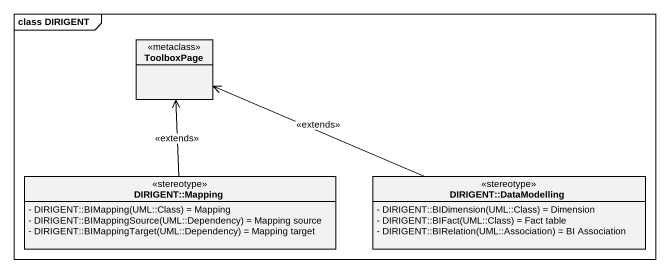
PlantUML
@startuml
mainframe class DIRIGENT
hide circle
hide empty members
skinparam classAttributeIconSize 0
class ToolboxPage <<metaclass>>
class "DIRIGENT::Mapping" as DIRIGENT_Mapping <<stereotype>> {
  {field} - DIRIGENT::BIMapping(UML::Class) = Mapping
  {field} - DIRIGENT::BIMappingSource(UML::Dependency) = Mapping source
  {field} - DIRIGENT::BIMappingTarget(UML::Dependency) = Mapping target
}
class "DIRIGENT::DataModelling" as DIRIGENT_DataModelling <<stereotype>> {
  {field} - DIRIGENT::BIDimension(UML::Class) = Dimension
  {field} - DIRIGENT::BIFact(UML::Class) = Fact table
  {field} - DIRIGENT::BIRelation(UML::Association) = BI Association
}
DIRIGENT_Mapping -up-> ToolboxPage : <<extends>>
DIRIGENT_DataModelling -left-> ToolboxPage : <<extends>>
@enduml
